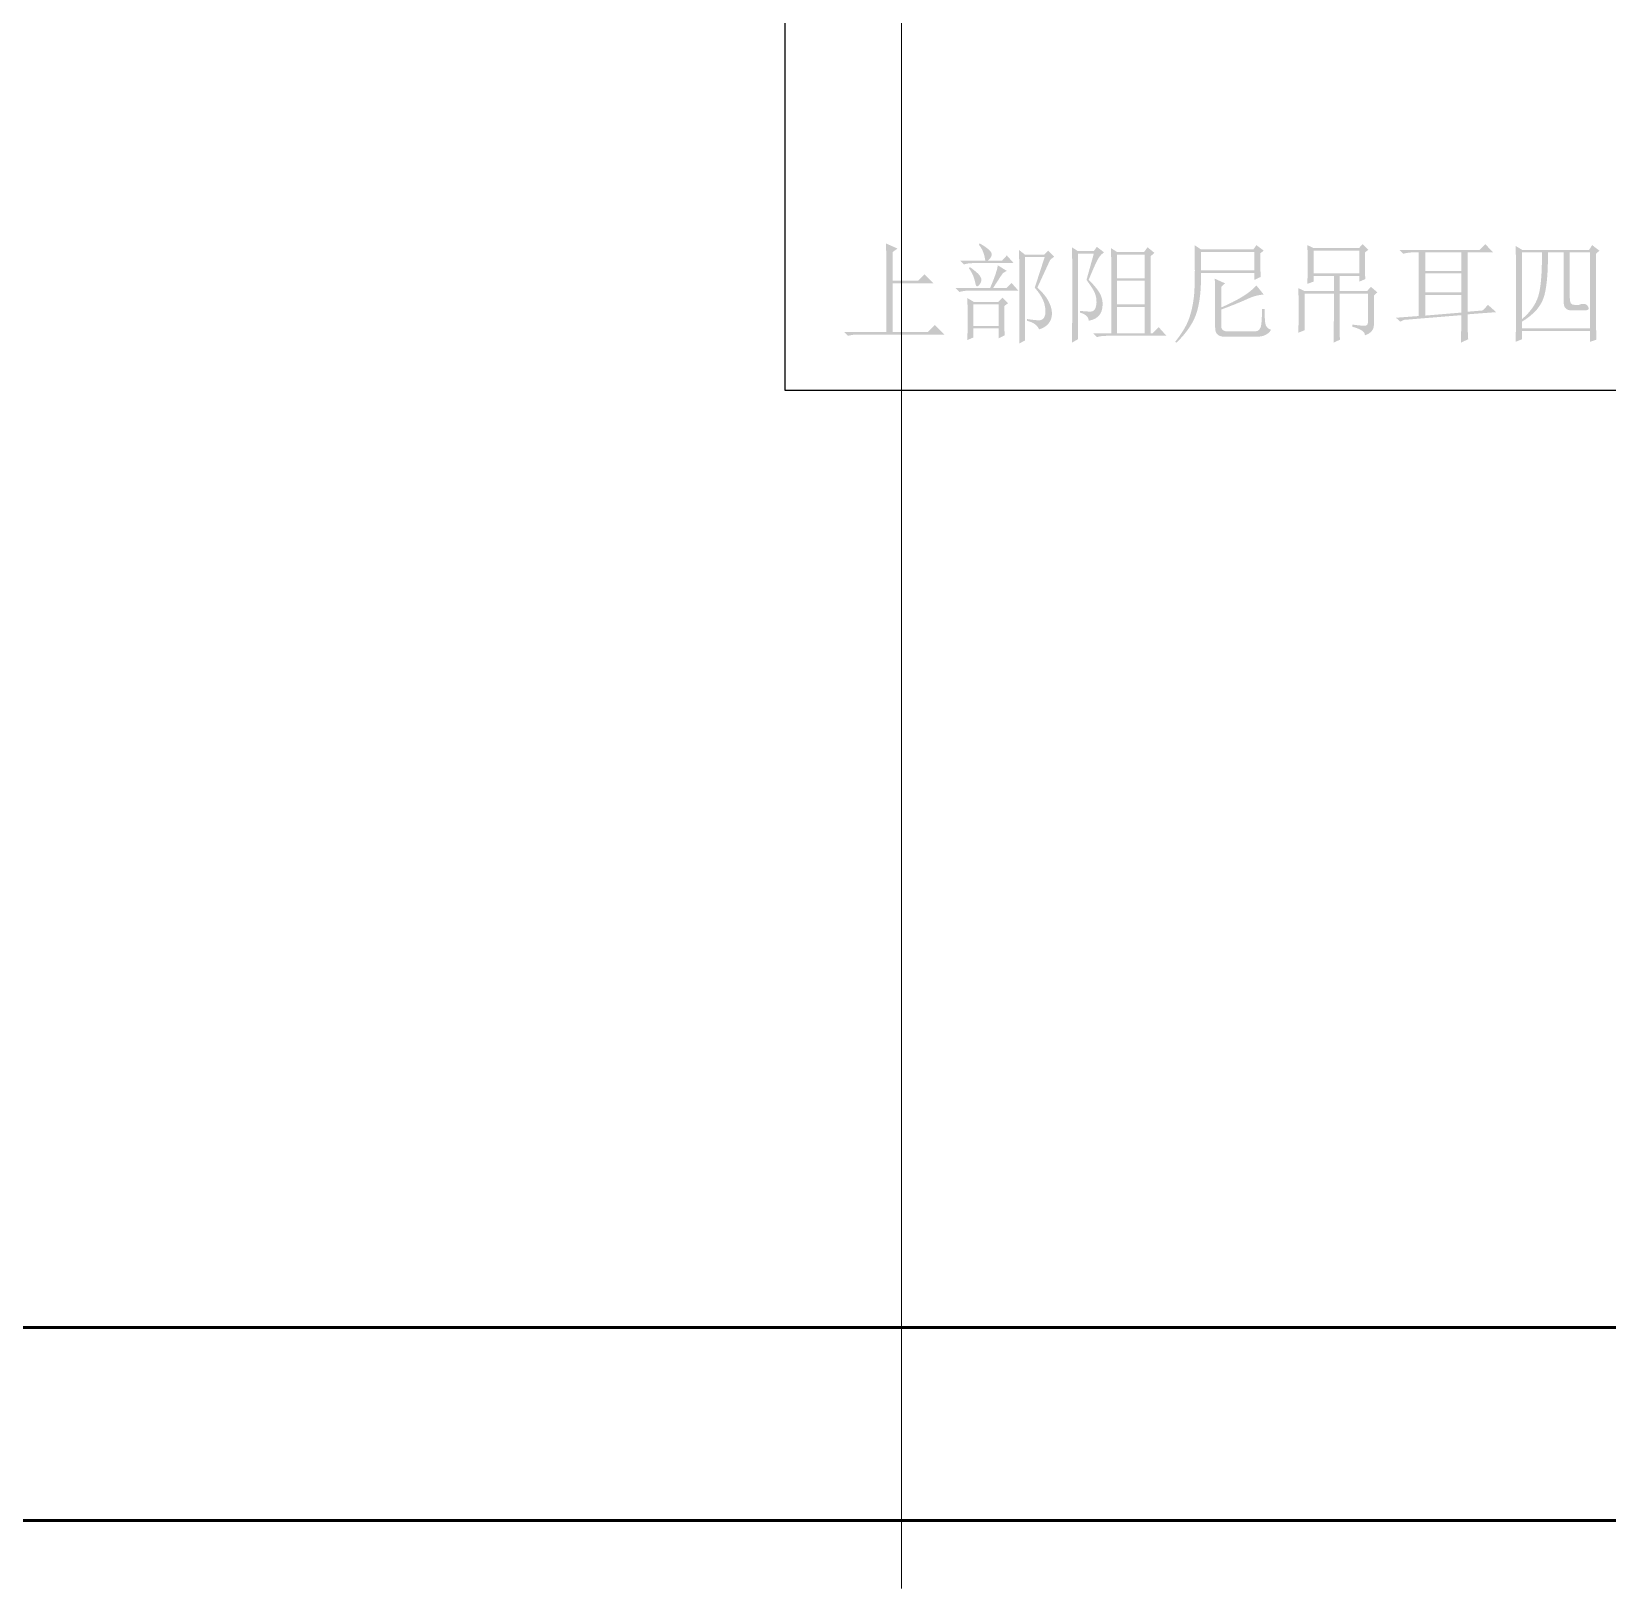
# Model space of a CAD drawing. Header units: millimetres. Extents: x 0 to 841, y 0 to 1189.
# Drawn here: x 126.1 to 202.4, y 0 to 75.4 of the extents above; entities that cross this region are included whole.
import ezdxf

# ---------------------------------------------------------------- set-up
doc = ezdxf.new("R2010")
doc.units = ezdxf.units.MM
doc.layers.add('C00-00-00', color=7, linetype='Continuous')
doc.layers.add('CBF-BF-BF', color=7, linetype='Continuous', true_color=0xbfbfbf)

msp = doc.modelspace()

# ---------------------------------------------------------------- hatches: boundary and pattern name
at = {"layer": 'C00-00-00'}
h = msp.add_hatch(color=256, dxfattribs=at)
edge = h.paths.add_edge_path(flags=0)
edge.add_spline(control_points=[(167.451563, 65.125464), (167.451563, 65.125464), (168.013251, 64.875764), (168.013251, 64.875764), (168.013251, 64.875764), (167.784497, 64.709297), (167.784497, 64.709297), (167.784497, 64.709297), (167.784497, 63.315273), (167.784497, 63.315273), (167.784497, 63.315273), (169.012053, 63.315273), (169.012053, 63.315273), (169.012053, 63.315273), (169.324041, 63.627261), (169.324041, 63.627261), (169.324041, 63.627261), (169.761155, 63.190699), (169.761155, 63.190699), (169.761155, 63.190699), (167.784497, 63.190699), (167.784497, 63.190699), (167.784497, 63.190699), (167.784497, 60.839214), (167.784497, 60.839214), (167.784497, 60.839214), (169.490508, 60.839214), (169.490508, 60.839214), (169.490508, 60.839214), (169.823442, 61.172148), (169.823442, 61.172148), (169.823442, 61.172148), (170.281502, 60.714088), (170.281502, 60.714088), (170.281502, 60.714088), (166.119827, 60.714088), (166.119827, 60.714088), (165.939028, 60.714088), (165.772561, 60.693693), (165.620426, 60.651801), (165.620426, 60.651801), (165.433013, 60.839214), (165.433013, 60.839214), (165.433013, 60.839214), (167.472509, 60.839214), (167.472509, 60.839214), (167.472509, 60.839214), (167.472509, 64.335021), (167.472509, 64.335021), (167.472509, 64.584171), (167.465343, 64.847652), (167.451563, 65.125464), (167.451563, 65.125464), (167.451563, 65.125464), (167.451563, 65.125464)], knot_values=[0, 0, 0, 0, 1, 1, 1, 2, 2, 2, 3, 3, 3, 4, 4, 4, 5, 5, 5, 6, 6, 6, 7, 7, 7, 8, 8, 8, 9, 9, 9, 10, 10, 10, 11, 11, 11, 12, 12, 12, 13, 13, 13, 14, 14, 14, 15, 15, 15, 16, 16, 16, 17, 17, 17, 18, 18, 18, 18], degree=3, periodic=1)
h = msp.add_hatch(color=256, dxfattribs=at)
edge = h.paths.add_edge_path(flags=0)
edge.add_spline(control_points=[(173.909934, 60.276975), (173.909934, 60.276975), (173.909934, 63.856567), (173.909934, 63.856567), (173.909934, 64.189501), (173.902769, 64.508103), (173.888988, 64.813476), (173.888988, 64.813476), (174.180581, 64.584722), (174.180581, 64.584722), (174.180581, 64.584722), (175.116545, 64.584722), (175.116545, 64.584722), (175.116545, 64.584722), (175.303958, 64.772135), (175.303958, 64.772135), (175.303958, 64.772135), (175.595551, 64.480542), (175.595551, 64.480542), (175.595551, 64.480542), (175.408138, 64.335021), (175.408138, 64.335021), (175.408138, 64.335021), (174.783611, 62.982339), (174.783611, 62.982339), (175.033311, 62.760199), (175.213559, 62.541918), (175.324904, 62.326944), (175.435698, 62.11197), (175.491371, 61.910777), (175.491371, 61.723363), (175.491371, 61.53595), (175.435698, 61.376649), (175.324904, 61.244909), (175.213559, 61.112617), (175.060872, 61.01891), (174.866844, 60.963789), (174.797391, 61.157817), (174.603363, 61.296723), (174.28421, 61.379956), (174.28421, 61.379956), (174.28421, 61.46319), (174.28421, 61.46319), (174.561471, 61.421298), (174.759357, 61.400903), (174.877317, 61.400903), (174.995277, 61.400903), (175.081818, 61.46319), (175.137491, 61.588316), (175.192612, 61.71289), (175.192612, 61.900304), (175.137491, 62.150004), (175.081818, 62.399705), (174.922517, 62.676966), (174.659036, 62.982339), (174.659036, 62.982339), (175.137491, 64.459596), (175.137491, 64.459596), (175.137491, 64.459596), (174.180581, 64.459596), (174.180581, 64.459596), (174.180581, 64.459596), (174.180581, 60.423047), (174.180581, 60.423047), (174.180581, 60.423047), (173.909934, 60.276975), (173.909934, 60.276975)], knot_values=[0, 0, 0, 0, 1, 1, 1, 2, 2, 2, 3, 3, 3, 4, 4, 4, 5, 5, 5, 6, 6, 6, 7, 7, 7, 8, 8, 8, 9, 9, 9, 10, 10, 10, 11, 11, 11, 12, 12, 12, 13, 13, 13, 14, 14, 14, 15, 15, 15, 16, 16, 16, 17, 17, 17, 18, 18, 18, 19, 19, 19, 20, 20, 20, 21, 21, 21, 22, 22, 22, 22], degree=3, periodic=1)
edge = h.paths.add_edge_path(flags=0)
edge.add_spline(control_points=[(171.683576, 62.17095), (171.683576, 62.17095), (171.683576, 61.130256), (171.683576, 61.130256), (171.683576, 61.130256), (172.911132, 61.130256), (172.911132, 61.130256), (172.911132, 61.130256), (172.911132, 62.17095), (172.911132, 62.17095), (172.911132, 62.17095), (171.683576, 62.17095), (171.683576, 62.17095)], knot_values=[0, 0, 0, 0, 1, 1, 1, 2, 2, 2, 3, 3, 3, 4, 4, 4, 4], degree=3, periodic=1)
edge = h.paths.add_edge_path(flags=0)
edge.add_spline(control_points=[(171.038103, 64.293129), (171.038103, 64.293129), (172.26621, 64.293129), (172.26621, 64.293129), (172.238098, 64.459596), (172.203372, 64.597951), (172.162031, 64.709297), (172.120138, 64.820091), (172.050685, 64.938051), (171.953671, 65.063177), (171.953671, 65.063177), (171.995564, 65.125464), (171.995564, 65.125464), (172.356059, 64.917105), (172.546779, 64.754496), (172.567725, 64.636536), (172.588671, 64.518576), (172.529691, 64.403923), (172.390785, 64.293129), (172.390785, 64.293129), (173.077599, 64.293129), (173.077599, 64.293129), (173.077599, 64.293129), (173.306354, 64.54283), (173.306354, 64.54283), (173.306354, 64.54283), (173.639288, 64.168554), (173.639288, 64.168554), (173.639288, 64.168554), (171.620737, 64.168554), (171.620737, 64.168554), (171.509392, 64.168554), (171.377651, 64.147608), (171.225516, 64.106267), (171.225516, 64.106267), (171.038103, 64.293129), (171.038103, 64.293129)], knot_values=[0, 0, 0, 0, 1, 1, 1, 2, 2, 2, 3, 3, 3, 4, 4, 4, 5, 5, 5, 6, 6, 6, 7, 7, 7, 8, 8, 8, 9, 9, 9, 10, 10, 10, 11, 11, 11, 12, 12, 12, 12], degree=3, periodic=1)
edge = h.paths.add_edge_path(flags=0)
edge.add_spline(control_points=[(172.494965, 62.961393), (172.716553, 63.474574), (172.841679, 63.842235), (172.86924, 64.064375), (172.86924, 64.064375), (173.306354, 63.793728), (173.306354, 63.793728), (173.306354, 63.793728), (173.11894, 63.6901), (173.11894, 63.6901), (172.994366, 63.509301), (172.834513, 63.266766), (172.640486, 62.961393), (172.640486, 62.961393), (173.285408, 62.961393), (173.285408, 62.961393), (173.285408, 62.961393), (173.535108, 63.211094), (173.535108, 63.211094), (173.535108, 63.211094), (173.868042, 62.836818), (173.868042, 62.836818), (173.868042, 62.836818), (171.412929, 62.836818), (171.412929, 62.836818), (171.301584, 62.836818), (171.169843, 62.815872), (171.017708, 62.774531), (171.017708, 62.774531), (170.830295, 62.961393), (170.830295, 62.961393), (170.830295, 62.961393), (172.494965, 62.961393), (172.494965, 62.961393)], knot_values=[0, 0, 0, 0, 1, 1, 1, 2, 2, 2, 3, 3, 3, 4, 4, 4, 5, 5, 5, 6, 6, 6, 7, 7, 7, 8, 8, 8, 9, 9, 9, 10, 10, 10, 11, 11, 11, 11], degree=3, periodic=1)
edge = h.paths.add_edge_path(flags=0)
edge.add_spline(control_points=[(171.391983, 60.443442), (171.405763, 60.790707), (171.412929, 61.130256), (171.412929, 61.46319), (171.412929, 61.796124), (171.405763, 62.135673), (171.391983, 62.482938), (171.391983, 62.482938), (171.703971, 62.295525), (171.703971, 62.295525), (171.703971, 62.295525), (172.890186, 62.295525), (172.890186, 62.295525), (172.890186, 62.295525), (173.098546, 62.503884), (173.098546, 62.503884), (173.098546, 62.503884), (173.368641, 62.233238), (173.368641, 62.233238), (173.368641, 62.233238), (173.181779, 62.087717), (173.181779, 62.087717), (173.181779, 61.379956), (173.188394, 60.908667), (173.202174, 60.672747), (173.202174, 60.672747), (172.911132, 60.526675), (172.911132, 60.526675), (172.911132, 60.526675), (172.911132, 61.005681), (172.911132, 61.005681), (172.911132, 61.005681), (171.683576, 61.005681), (171.683576, 61.005681), (171.683576, 61.005681), (171.683576, 60.568567), (171.683576, 60.568567), (171.683576, 60.568567), (171.391983, 60.443442), (171.391983, 60.443442)], knot_values=[0, 0, 0, 0, 1, 1, 1, 2, 2, 2, 3, 3, 3, 4, 4, 4, 5, 5, 5, 6, 6, 6, 7, 7, 7, 8, 8, 8, 9, 9, 9, 10, 10, 10, 11, 11, 11, 12, 12, 12, 13, 13, 13, 13], degree=3, periodic=1)
edge = h.paths.add_edge_path(flags=0)
edge.add_spline(control_points=[(171.517109, 63.981141), (171.766258, 63.800343), (171.926111, 63.661988), (171.995564, 63.564974), (172.065017, 63.46796), (172.08927, 63.377561), (172.068324, 63.294327), (172.047378, 63.211094), (172.002178, 63.138333), (171.932725, 63.076046), (171.863272, 63.013207), (171.814765, 63.047934), (171.787204, 63.179674), (171.759644, 63.311415), (171.724917, 63.432682), (171.683025, 63.544028), (171.641132, 63.654822), (171.57223, 63.779948), (171.475217, 63.918854), (171.475217, 63.918854), (171.517109, 63.981141), (171.517109, 63.981141)], knot_values=[0, 0, 0, 0, 1, 1, 1, 2, 2, 2, 3, 3, 3, 4, 4, 4, 5, 5, 5, 6, 6, 6, 7, 7, 7, 7], degree=3, periodic=1)
h = msp.add_hatch(color=256, dxfattribs=at)
edge = h.paths.add_edge_path(flags=0)
edge.add_spline(control_points=[(177.267276, 63.357166), (177.502645, 63.135026), (177.675727, 62.930525), (177.787072, 62.743112), (177.897867, 62.555699), (177.949681, 62.354505), (177.943066, 62.139531), (177.936452, 61.924557), (177.877472, 61.754232), (177.766677, 61.629657), (177.655332, 61.505082), (177.488865, 61.421849), (177.267276, 61.379956), (177.267276, 61.560204), (177.12837, 61.691944), (176.851109, 61.775729), (176.851109, 61.775729), (176.851109, 61.858962), (176.851109, 61.858962), (177.100258, 61.83085), (177.284364, 61.820377), (177.402324, 61.827543), (177.520284, 61.834158), (177.596352, 61.931172), (177.631079, 62.118585), (177.665805, 62.305998), (177.652025, 62.486245), (177.589737, 62.659878), (177.526899, 62.83296), (177.384685, 63.065573), (177.163097, 63.357166), (177.163097, 63.357166), (177.516977, 64.626063), (177.516977, 64.626063), (177.516977, 64.626063), (176.746929, 64.626063), (176.746929, 64.626063), (176.746929, 64.626063), (176.746929, 60.485334), (176.746929, 60.485334), (176.746929, 60.485334), (176.455336, 60.318867), (176.455336, 60.318867), (176.469117, 60.901502), (176.476283, 61.768563), (176.476283, 62.920052), (176.476283, 64.070989), (176.469117, 64.744023), (176.455336, 64.938602), (176.455336, 64.938602), (176.746929, 64.751189), (176.746929, 64.751189), (176.746929, 64.751189), (177.516977, 64.751189), (177.516977, 64.751189), (177.516977, 64.751189), (177.662498, 64.958997), (177.662498, 64.958997), (177.662498, 64.958997), (178.016378, 64.688902), (178.016378, 64.688902), (177.877472, 64.605117), (177.759512, 64.462903), (177.662498, 64.26171), (177.565484, 64.060516), (177.433743, 63.759002), (177.267276, 63.357166), (177.267276, 63.357166), (177.267276, 63.357166), (177.267276, 63.357166)], knot_values=[0, 0, 0, 0, 1, 1, 1, 2, 2, 2, 3, 3, 3, 4, 4, 4, 5, 5, 5, 6, 6, 6, 7, 7, 7, 8, 8, 8, 9, 9, 9, 10, 10, 10, 11, 11, 11, 12, 12, 12, 13, 13, 13, 14, 14, 14, 15, 15, 15, 16, 16, 16, 17, 17, 17, 18, 18, 18, 19, 19, 19, 20, 20, 20, 21, 21, 21, 22, 22, 22, 23, 23, 23, 23], degree=3, periodic=1)
edge = h.paths.add_edge_path(flags=0)
edge.add_spline(control_points=[(178.640354, 64.584722), (178.640354, 64.584722), (178.640354, 63.440399), (178.640354, 63.440399), (178.640354, 63.440399), (179.97209, 63.440399), (179.97209, 63.440399), (179.97209, 63.440399), (179.97209, 64.584722), (179.97209, 64.584722), (179.97209, 64.584722), (178.640354, 64.584722), (178.640354, 64.584722)], knot_values=[0, 0, 0, 0, 1, 1, 1, 2, 2, 2, 3, 3, 3, 4, 4, 4, 4], degree=3, periodic=1)
edge = h.paths.add_edge_path(flags=0)
edge.add_spline(control_points=[(178.640354, 63.315273), (178.640354, 63.315273), (178.640354, 62.17095), (178.640354, 62.17095), (178.640354, 62.17095), (179.97209, 62.17095), (179.97209, 62.17095), (179.97209, 62.17095), (179.97209, 63.315273), (179.97209, 63.315273), (179.97209, 63.315273), (178.640354, 63.315273), (178.640354, 63.315273)], knot_values=[0, 0, 0, 0, 1, 1, 1, 2, 2, 2, 3, 3, 3, 4, 4, 4, 4], degree=3, periodic=1)
edge = h.paths.add_edge_path(flags=0)
edge.add_spline(control_points=[(178.640354, 62.045824), (178.640354, 62.045824), (178.640354, 60.776376), (178.640354, 60.776376), (178.640354, 60.776376), (179.97209, 60.776376), (179.97209, 60.776376), (179.97209, 60.776376), (179.97209, 62.045824), (179.97209, 62.045824), (179.97209, 62.045824), (178.640354, 62.045824), (178.640354, 62.045824)], knot_values=[0, 0, 0, 0, 1, 1, 1, 2, 2, 2, 3, 3, 3, 4, 4, 4, 4], degree=3, periodic=1)
edge = h.paths.add_edge_path(flags=0)
edge.add_spline(control_points=[(177.475085, 60.776376), (177.475085, 60.776376), (178.369707, 60.776376), (178.369707, 60.776376), (178.369707, 63.148806), (178.362541, 64.521883), (178.349312, 64.89671), (178.349312, 64.89671), (178.640354, 64.709297), (178.640354, 64.709297), (178.640354, 64.709297), (179.951144, 64.709297), (179.951144, 64.709297), (179.951144, 64.709297), (180.117611, 64.938602), (180.117611, 64.938602), (180.117611, 64.938602), (180.450545, 64.667956), (180.450545, 64.667956), (180.450545, 64.667956), (180.263683, 64.501488), (180.263683, 64.501488), (180.263683, 64.501488), (180.263683, 60.776376), (180.263683, 60.776376), (180.263683, 60.776376), (180.367311, 60.776376), (180.367311, 60.776376), (180.367311, 60.776376), (180.658904, 61.067969), (180.658904, 61.067969), (180.658904, 61.067969), (181.033179, 60.651801), (181.033179, 60.651801), (181.033179, 60.651801), (178.161899, 60.651801), (178.161899, 60.651801), (177.9811, 60.651801), (177.814633, 60.631406), (177.662498, 60.589514), (177.662498, 60.589514), (177.475085, 60.776376), (177.475085, 60.776376)], knot_values=[0, 0, 0, 0, 1, 1, 1, 2, 2, 2, 3, 3, 3, 4, 4, 4, 5, 5, 5, 6, 6, 6, 7, 7, 7, 8, 8, 8, 9, 9, 9, 10, 10, 10, 11, 11, 11, 12, 12, 12, 13, 13, 13, 14, 14, 14, 14], degree=3, periodic=1)
h = msp.add_hatch(color=256, dxfattribs=at)
edge = h.paths.add_edge_path(flags=0)
edge.add_spline(control_points=[(182.704905, 64.709297), (182.704905, 64.709297), (182.704905, 63.814674), (182.704905, 63.814674), (182.704905, 63.814674), (185.285144, 63.814674), (185.285144, 63.814674), (185.285144, 63.814674), (185.285144, 64.709297), (185.285144, 64.709297), (185.285144, 64.709297), (182.704905, 64.709297), (182.704905, 64.709297)], knot_values=[0, 0, 0, 0, 1, 1, 1, 2, 2, 2, 3, 3, 3, 4, 4, 4, 4], degree=3, periodic=1)
edge = h.paths.add_edge_path(flags=0)
edge.add_spline(control_points=[(181.456402, 60.360208), (181.775556, 60.762595), (181.993837, 61.12309), (182.111797, 61.442244), (182.229757, 61.761397), (182.312991, 62.125751), (182.361498, 62.534752), (182.410005, 62.943754), (182.420478, 63.779948), (182.392917, 65.042231), (182.392917, 65.042231), (182.704905, 64.834423), (182.704905, 64.834423), (182.704905, 64.834423), (185.243802, 64.834423), (185.243802, 64.834423), (185.243802, 64.834423), (185.389323, 65.042231), (185.389323, 65.042231), (185.389323, 65.042231), (185.743204, 64.772135), (185.743204, 64.772135), (185.743204, 64.772135), (185.576736, 64.647009), (185.576736, 64.647009), (185.576736, 64.091936), (185.583351, 63.710495), (185.597683, 63.502686), (185.597683, 63.502686), (185.285144, 63.357166), (185.285144, 63.357166), (185.285144, 63.357166), (185.285144, 63.6901), (185.285144, 63.6901), (185.285144, 63.6901), (182.704905, 63.6901), (182.704905, 63.6901), (182.718685, 62.899106), (182.649232, 62.260798), (182.497097, 61.775178), (182.34441, 61.289557), (182.018642, 60.804488), (181.519241, 60.318867), (181.519241, 60.318867), (181.456402, 60.360208), (181.456402, 60.360208)], knot_values=[0, 0, 0, 0, 1, 1, 1, 2, 2, 2, 3, 3, 3, 4, 4, 4, 5, 5, 5, 6, 6, 6, 7, 7, 7, 8, 8, 8, 9, 9, 9, 10, 10, 10, 11, 11, 11, 12, 12, 12, 13, 13, 13, 14, 14, 14, 15, 15, 15, 15], degree=3, periodic=1)
edge = h.paths.add_edge_path(flags=0)
edge.add_spline(control_points=[(185.327036, 60.86016), (185.507283, 60.87339), (185.607605, 60.994657), (185.628551, 61.223962), (185.649497, 61.452717), (185.65997, 61.691944), (185.65997, 61.942196), (185.65997, 61.942196), (185.784545, 61.942196), (185.784545, 61.942196), (185.784545, 61.650603), (185.795018, 61.425156), (185.815964, 61.265855), (185.83691, 61.106002), (185.930617, 60.998515), (186.097084, 60.943394), (185.985738, 60.749366), (185.79171, 60.638021), (185.514449, 60.609909), (185.514449, 60.609909), (183.870174, 60.609909), (183.870174, 60.609909), (183.55102, 60.596679), (183.391719, 60.7422), (183.391719, 61.047022), (183.391719, 61.047022), (183.391719, 62.857765), (183.391719, 62.857765), (183.391719, 63.0099), (183.384553, 63.197313), (183.370773, 63.419453), (183.370773, 63.419453), (183.870174, 63.190699), (183.870174, 63.190699), (183.870174, 63.190699), (183.683312, 63.024232), (183.683312, 63.024232), (183.683312, 63.024232), (183.683312, 62.025429), (183.683312, 62.025429), (184.071368, 62.191896), (184.407609, 62.361671), (184.692036, 62.534752), (184.976463, 62.707834), (185.208525, 62.89194), (185.389323, 63.086519), (185.389323, 63.086519), (185.743204, 62.649405), (185.743204, 62.649405), (185.492952, 62.635074), (185.226164, 62.562313), (184.941736, 62.430573), (184.657309, 62.298832), (184.237835, 62.129058), (183.683312, 61.92125), (183.683312, 61.92125), (183.683312, 61.172148), (183.683312, 61.172148), (183.66898, 60.950008), (183.800721, 60.845829), (184.078533, 60.86016), (184.078533, 60.86016), (185.327036, 60.86016), (185.327036, 60.86016)], knot_values=[0, 0, 0, 0, 1, 1, 1, 2, 2, 2, 3, 3, 3, 4, 4, 4, 5, 5, 5, 6, 6, 6, 7, 7, 7, 8, 8, 8, 9, 9, 9, 10, 10, 10, 11, 11, 11, 12, 12, 12, 13, 13, 13, 14, 14, 14, 15, 15, 15, 16, 16, 16, 17, 17, 17, 18, 18, 18, 19, 19, 19, 20, 20, 20, 21, 21, 21, 21], degree=3, periodic=1)
h = msp.add_hatch(color=256, dxfattribs=at)
edge = h.paths.add_edge_path(flags=0)
edge.add_spline(control_points=[(187.414929, 60.797322), (187.42871, 61.172148), (187.435875, 61.53595), (187.435875, 61.889831), (187.435875, 62.243711), (187.42871, 62.600898), (187.414929, 62.961393), (187.414929, 62.961393), (187.726917, 62.815872), (187.726917, 62.815872), (187.726917, 62.815872), (189.141887, 62.815872), (189.141887, 62.815872), (189.141887, 62.815872), (189.141887, 63.544028), (189.141887, 63.544028), (189.141887, 63.544028), (188.164031, 63.544028), (188.164031, 63.544028), (188.164031, 63.544028), (188.164031, 63.273932), (188.164031, 63.273932), (188.164031, 63.273932), (187.852043, 63.169752), (187.852043, 63.169752), (187.865272, 63.474574), (187.872438, 63.797035), (187.872438, 64.137135), (187.872438, 64.476684), (187.865272, 64.77875), (187.852043, 65.042231), (187.852043, 65.042231), (188.164031, 64.89671), (188.164031, 64.89671), (188.164031, 64.89671), (190.349048, 64.89671), (190.349048, 64.89671), (190.349048, 64.89671), (190.53591, 65.084123), (190.53591, 65.084123), (190.53591, 65.084123), (190.806557, 64.813476), (190.806557, 64.813476), (190.806557, 64.813476), (190.64009, 64.688902), (190.64009, 64.688902), (190.64009, 64.688902), (190.64009, 64.023034), (190.64009, 64.023034), (190.64009, 63.814674), (190.646704, 63.606315), (190.661036, 63.398507), (190.661036, 63.398507), (190.369443, 63.273932), (190.369443, 63.273932), (190.369443, 63.273932), (190.369443, 63.544028), (190.369443, 63.544028), (190.369443, 63.544028), (189.412533, 63.544028), (189.412533, 63.544028), (189.412533, 63.544028), (189.412533, 62.815872), (189.412533, 62.815872), (189.412533, 62.815872), (190.744269, 62.815872), (190.744269, 62.815872), (190.744269, 62.815872), (190.931683, 63.024232), (190.931683, 63.024232), (190.931683, 63.024232), (191.243671, 62.753585), (191.243671, 62.753585), (191.243671, 62.753585), (191.077204, 62.608064), (191.077204, 62.608064), (191.077204, 62.608064), (191.077204, 61.213489), (191.077204, 61.213489), (191.077204, 61.074583), (191.042477, 60.963789), (190.973024, 60.880555), (190.903571, 60.797873), (190.792225, 60.72842), (190.64009, 60.672747), (190.65387, 60.839214), (190.452677, 60.977569), (190.036509, 61.088915), (190.036509, 61.088915), (190.036509, 61.193094), (190.036509, 61.193094), (190.355663, 61.151202), (190.560164, 61.133563), (190.650563, 61.140729), (190.740411, 61.147344), (190.785611, 61.199709), (190.785611, 61.296723), (190.785611, 61.296723), (190.785611, 62.691298), (190.785611, 62.691298), (190.785611, 62.691298), (189.412533, 62.691298), (189.412533, 62.691298), (189.412533, 62.691298), (189.412533, 61.46319), (189.412533, 61.46319), (189.412533, 60.99135), (189.419148, 60.658967), (189.43348, 60.464388), (189.43348, 60.464388), (189.12094, 60.318867), (189.12094, 60.318867), (189.134721, 61.081749), (189.141887, 61.69911), (189.141887, 62.17095), (189.141887, 62.17095), (189.141887, 62.691298), (189.141887, 62.691298), (189.141887, 62.691298), (187.726917, 62.691298), (187.726917, 62.691298), (187.726917, 62.691298), (187.726917, 60.922448), (187.726917, 60.922448), (187.726917, 60.922448), (187.414929, 60.797322), (187.414929, 60.797322)], knot_values=[0, 0, 0, 0, 1, 1, 1, 2, 2, 2, 3, 3, 3, 4, 4, 4, 5, 5, 5, 6, 6, 6, 7, 7, 7, 8, 8, 8, 9, 9, 9, 10, 10, 10, 11, 11, 11, 12, 12, 12, 13, 13, 13, 14, 14, 14, 15, 15, 15, 16, 16, 16, 17, 17, 17, 18, 18, 18, 19, 19, 19, 20, 20, 20, 21, 21, 21, 22, 22, 22, 23, 23, 23, 24, 24, 24, 25, 25, 25, 26, 26, 26, 27, 27, 27, 28, 28, 28, 29, 29, 29, 30, 30, 30, 31, 31, 31, 32, 32, 32, 33, 33, 33, 34, 34, 34, 35, 35, 35, 36, 36, 36, 37, 37, 37, 38, 38, 38, 39, 39, 39, 40, 40, 40, 41, 41, 41, 42, 42, 42, 42], degree=3, periodic=1)
edge = h.paths.add_edge_path(flags=0)
edge.add_spline(control_points=[(188.164031, 64.772135), (188.164031, 64.772135), (188.164031, 63.669153), (188.164031, 63.669153), (188.164031, 63.669153), (190.369443, 63.669153), (190.369443, 63.669153), (190.369443, 63.669153), (190.369443, 64.772135), (190.369443, 64.772135), (190.369443, 64.772135), (188.164031, 64.772135), (188.164031, 64.772135)], knot_values=[0, 0, 0, 0, 1, 1, 1, 2, 2, 2, 3, 3, 3, 4, 4, 4, 4], degree=3, periodic=1)
h = msp.add_hatch(color=256, dxfattribs=at)
edge = h.paths.add_edge_path(flags=0)
edge.add_spline(control_points=[(195.62021, 61.81707), (195.62021, 61.81707), (196.348916, 61.879357), (196.348916, 61.879357), (196.348916, 61.879357), (196.598617, 62.150004), (196.598617, 62.150004), (196.598617, 62.150004), (196.993838, 61.796124), (196.993838, 61.796124), (196.993838, 61.796124), (195.62021, 61.692495), (195.62021, 61.692495), (195.62021, 61.261996), (195.62021, 61.008437), (195.62021, 60.93237), (195.62021, 60.856302), (195.626824, 60.707474), (195.641156, 60.485334), (195.641156, 60.485334), (195.287276, 60.318867), (195.287276, 60.318867), (195.301056, 60.776927), (195.308222, 61.220655), (195.308222, 61.650603), (195.308222, 61.650603), (192.520175, 61.421849), (192.520175, 61.421849), (192.520175, 61.421849), (192.353708, 61.338615), (192.353708, 61.338615), (192.353708, 61.338615), (192.145348, 61.526028), (192.145348, 61.526028), (192.145348, 61.526028), (193.24833, 61.609262), (193.24833, 61.609262), (193.24833, 61.609262), (193.24833, 64.688902), (193.24833, 64.688902), (193.24833, 64.688902), (192.99863, 64.688902), (192.99863, 64.688902), (192.817831, 64.688902), (192.651364, 64.667956), (192.499229, 64.626063), (192.499229, 64.626063), (192.311815, 64.813476), (192.311815, 64.813476), (192.311815, 64.813476), (196.202844, 64.813476), (196.202844, 64.813476), (196.202844, 64.813476), (196.473491, 65.084123), (196.473491, 65.084123), (196.473491, 65.084123), (196.848317, 64.688902), (196.848317, 64.688902), (196.848317, 64.688902), (195.62021, 64.688902), (195.62021, 64.688902), (195.62021, 64.688902), (195.62021, 61.81707), (195.62021, 61.81707)], knot_values=[0, 0, 0, 0, 1, 1, 1, 2, 2, 2, 3, 3, 3, 4, 4, 4, 5, 5, 5, 6, 6, 6, 7, 7, 7, 8, 8, 8, 9, 9, 9, 10, 10, 10, 11, 11, 11, 12, 12, 12, 13, 13, 13, 14, 14, 14, 15, 15, 15, 16, 16, 16, 17, 17, 17, 18, 18, 18, 19, 19, 19, 20, 20, 20, 21, 21, 21, 21], degree=3, periodic=1)
edge = h.paths.add_edge_path(flags=0)
edge.add_spline(control_points=[(193.560318, 64.688902), (193.560318, 64.688902), (193.560318, 63.793728), (193.560318, 63.793728), (193.560318, 63.793728), (195.308222, 63.793728), (195.308222, 63.793728), (195.308222, 63.793728), (195.308222, 64.688902), (195.308222, 64.688902), (195.308222, 64.688902), (193.560318, 64.688902), (193.560318, 64.688902)], knot_values=[0, 0, 0, 0, 1, 1, 1, 2, 2, 2, 3, 3, 3, 4, 4, 4, 4], degree=3, periodic=1)
edge = h.paths.add_edge_path(flags=0)
edge.add_spline(control_points=[(193.560318, 63.669153), (193.560318, 63.669153), (193.560318, 62.753585), (193.560318, 62.753585), (193.560318, 62.753585), (195.308222, 62.753585), (195.308222, 62.753585), (195.308222, 62.753585), (195.308222, 63.669153), (195.308222, 63.669153), (195.308222, 63.669153), (193.560318, 63.669153), (193.560318, 63.669153)], knot_values=[0, 0, 0, 0, 1, 1, 1, 2, 2, 2, 3, 3, 3, 4, 4, 4, 4], degree=3, periodic=1)
edge = h.paths.add_edge_path(flags=0)
edge.add_spline(control_points=[(193.560318, 61.629657), (193.560318, 61.629657), (195.308222, 61.775729), (195.308222, 61.775729), (195.308222, 61.775729), (195.308222, 62.628459), (195.308222, 62.628459), (195.308222, 62.628459), (193.560318, 62.628459), (193.560318, 62.628459), (193.560318, 62.628459), (193.560318, 61.629657), (193.560318, 61.629657)], knot_values=[0, 0, 0, 0, 1, 1, 1, 2, 2, 2, 3, 3, 3, 4, 4, 4, 4], degree=3, periodic=1)
h = msp.add_hatch(color=256, dxfattribs=at)
edge = h.paths.add_edge_path(flags=0)
edge.add_spline(control_points=[(201.828437, 61.317669), (201.828437, 61.178763), (201.835052, 60.894336), (201.849383, 60.464388), (201.849383, 60.464388), (201.536844, 60.360208), (201.536844, 60.360208), (201.536844, 60.360208), (201.536844, 60.880555), (201.536844, 60.880555), (201.536844, 60.880555), (198.249396, 60.880555), (198.249396, 60.880555), (198.249396, 60.880555), (198.249396, 60.485334), (198.249396, 60.485334), (198.249396, 60.485334), (197.937408, 60.360208), (197.937408, 60.360208), (197.950638, 60.832048), (197.957803, 61.622491), (197.957803, 62.732639), (197.957803, 63.842235), (197.950638, 64.598502), (197.937408, 65.00089), (197.937408, 65.00089), (198.249396, 64.813476), (198.249396, 64.813476), (198.249396, 64.813476), (201.495503, 64.813476), (201.495503, 64.813476), (201.495503, 64.813476), (201.641024, 65.042231), (201.641024, 65.042231), (201.641024, 65.042231), (201.994904, 64.772135), (201.994904, 64.772135), (201.994904, 64.772135), (201.828437, 64.626063), (201.828437, 64.626063), (201.828437, 64.626063), (201.828437, 61.317669), (201.828437, 61.317669)], knot_values=[0, 0, 0, 0, 1, 1, 1, 2, 2, 2, 3, 3, 3, 4, 4, 4, 5, 5, 5, 6, 6, 6, 7, 7, 7, 8, 8, 8, 9, 9, 9, 10, 10, 10, 11, 11, 11, 12, 12, 12, 13, 13, 13, 14, 14, 14, 14], degree=3, periodic=1)
edge = h.paths.add_edge_path(flags=0)
edge.add_spline(control_points=[(198.249396, 64.688902), (198.249396, 64.688902), (198.249396, 61.46319), (198.249396, 61.46319), (198.706905, 61.851245), (198.984717, 62.281193), (199.081731, 62.753034), (199.178745, 63.224874), (199.220086, 63.869796), (199.206306, 64.688902), (199.206306, 64.688902), (198.249396, 64.688902), (198.249396, 64.688902)], knot_values=[0, 0, 0, 0, 1, 1, 1, 2, 2, 2, 3, 3, 3, 4, 4, 4, 4], degree=3, periodic=1)
edge = h.paths.add_edge_path(flags=0)
edge.add_spline(control_points=[(199.497899, 64.688902), (199.511679, 63.800894), (199.456006, 63.110772), (199.331432, 62.617986), (199.206306, 62.125199), (198.845811, 61.69911), (198.249396, 61.338615), (198.249396, 61.338615), (198.249396, 61.005681), (198.249396, 61.005681), (198.249396, 61.005681), (201.536844, 61.005681), (201.536844, 61.005681), (201.536844, 61.005681), (201.536844, 64.688902), (201.536844, 64.688902), (201.536844, 64.688902), (200.558988, 64.688902), (200.558988, 64.688902), (200.558988, 64.688902), (200.558988, 62.524831), (200.558988, 62.524831), (200.544657, 62.260798), (200.621276, 62.135673), (200.787743, 62.150004), (200.787743, 62.150004), (200.996102, 62.150004), (200.996102, 62.150004), (201.134457, 62.205126), (201.241944, 62.215599), (201.318563, 62.180872), (201.394631, 62.146146), (201.446996, 62.083858), (201.474557, 61.99401), (201.502118, 61.903611), (201.377543, 61.865577), (201.100282, 61.879357), (201.100282, 61.879357), (200.663168, 61.879357), (200.663168, 61.879357), (200.385355, 61.879357), (200.253615, 62.017712), (200.267947, 62.295525), (200.267947, 62.295525), (200.267947, 64.688902), (200.267947, 64.688902), (200.267947, 64.688902), (199.497899, 64.688902), (199.497899, 64.688902)], knot_values=[0, 0, 0, 0, 1, 1, 1, 2, 2, 2, 3, 3, 3, 4, 4, 4, 5, 5, 5, 6, 6, 6, 7, 7, 7, 8, 8, 8, 9, 9, 9, 10, 10, 10, 11, 11, 11, 12, 12, 12, 13, 13, 13, 14, 14, 14, 15, 15, 15, 16, 16, 16, 16], degree=3, periodic=1)

# ---------------------------------------------------------------- linework, layer by layer
at = {"layer": 'C00-00-00', "lineweight": 53}
msp.add_lwpolyline([(805.264667, 3.284361), (45.042667, 3.284361), (35.687, 3.284361), (35.687, 1176.468028), (35.687, 1185.823694), (795.909, 1185.823694), (805.264667, 1185.823694), (805.264667, 1176.468028)], dxfattribs=at)
msp.add_lwpolyline([(795.909, 12.640028), (45.042667, 12.640028), (45.042667, 1176.468028), (795.909, 1176.468028)], close=True, dxfattribs=at)
at = {"layer": 'C00-00-00', "lineweight": 25}
msp.add_lwpolyline([(162.56, 168.596028), (162.56, 58.021361), (233.595333, 58.021361)], dxfattribs=at)
at = {"layer": 'CBF-BF-BF', "lineweight": 9}
msp.add_lwpolyline([(168.2, 0), (168.2, 1189.000035)], dxfattribs=at)

doc.saveas('drawing.dxf')
